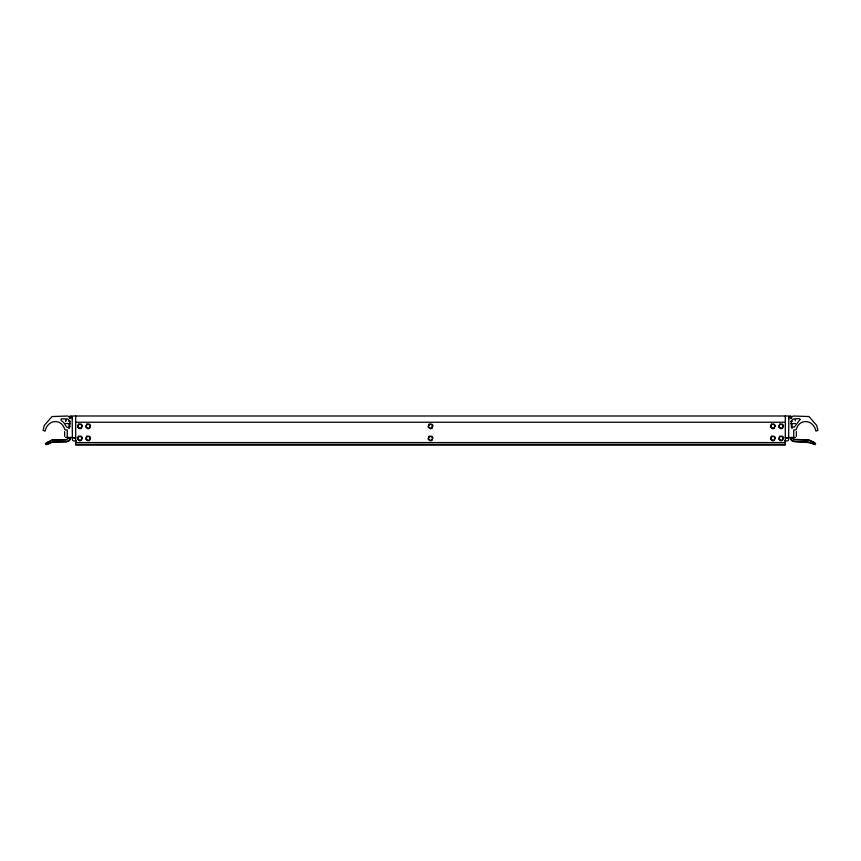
<?xml version="1.0" encoding="UTF-8"?>
<svg xmlns="http://www.w3.org/2000/svg" width="861" height="861" viewBox="0 0 861 861"><rect width="100%" height="100%" fill="white"/><g stroke="black" fill="none" stroke-linecap="round" stroke-linejoin="round"><path stroke-width="1.29" d="M72.399 418.952L72.163 416.81C70.182 416.38 69.117 419.985 70.085 415.992L790.915 415.992C791.883 419.985 790.818 416.38 788.837 416.81L788.601 418.952M795.198 419.705L795.198 420.9M70.451 437.958L69.827 439.928L66.76 441.704L52.478 441.93L45.859 444.663L45.407 443.555L52.037 439.993L66.222 439.767L68.202 438.626M72.163 417.94L72.399 437.625L67.276 437.625L67.276 429.94L65.124 429.94L63.703 426.852A9.342 9.342 0 0 0 58.021 421.944C51.649 420.071 46.16 425.151 45.106 431.135L43.082 430.425L44.342 425.356L52.047 416.541L67.545 416.024L68.902 416.552L69.935 418.737L70.516 416.81M70.451 438.583L69.149 440.832L66.803 441.693L52.607 442.037L47.118 444.556L47.441 443.361L46.386 442.748L49.055 441.553M431.555 428.078L432.599 426.27L431.555 424.451L429.467 424.462L428.412 426.27L429.467 428.089L431.555 428.078L432.599 426.27M50.089 441.069L52.144 440.1L66.426 439.756M70.419 421.33L68.74 421.33M75.693 422.245L785.307 422.245M65.554 423.526L70.322 423.526M790.678 423.526L795.446 423.526M72.399 437.356L75.144 438.023L75.693 437.076L74.929 438.12L72.518 437.592L72.399 439.454A1.464 1.464 0 0 0 73.863 440.918L76.457 440.918M788.601 437.356L785.856 438.023L785.307 437.076L786.061 438.12L788.482 437.592L788.601 439.454A1.464 1.464 0 0 1 787.137 440.918L784.543 440.918M65.554 437.442L72.399 437.442M788.601 437.442L795.446 437.442M75.693 442.565L785.307 442.565M75.693 444.394L785.307 444.394M790.581 421.33L792.26 421.33M793.185 439.25L808.856 440.1L814.614 442.748L815.593 443.555L815.141 444.663C807.833 441.176 799.6 442.554 791.851 440.832L790.549 438.583M811.998 443.533L808.522 441.93L794.24 441.704L791.173 439.928L790.549 437.958M792.798 438.626L794.778 439.767L808.963 439.993L814.614 442.748L813.559 443.361L813.882 444.556L813.15 444.093M788.837 417.94L788.601 437.625L793.724 437.625L793.724 429.94L795.876 429.94L797.297 426.852A9.342 9.342 0 0 1 802.979 421.944C809.351 420.071 814.84 425.151 815.894 431.135L817.918 430.425L816.658 425.356L808.953 416.541L793.455 416.024L792.098 416.552L791.065 418.737L790.484 416.81M796.36 431.619L796.36 436.312M791.991 423.526L791.991 428.584M785.307 416.024L785.307 445.126L75.693 445.126L75.693 416.024M69.009 423.526L69.009 428.584M64.64 431.619L64.64 436.312M65.802 419.705L65.737 421.19L65.802 419.705M800.138 419.393L794.348 427.099L791.377 427.282L791.162 421.416L793.099 418.984L799.083 418.586L800.138 419.393M69.838 426.636L69.074 427.68L66.652 427.099L63.671 422.428L61.088 420.405L61.249 418.812L67.901 418.984L69.838 421.416L69.838 426.636M78.868 424.441L77.813 426.26L78.868 428.068L80.956 428.057L81.999 426.249L80.956 424.441L78.868 424.441M78.868 436.516L77.813 438.335L78.868 440.154L80.956 440.143L81.999 438.335L80.956 436.516L78.868 436.527M87.101 424.441L86.057 426.26L87.101 428.068L89.2 428.057L90.244 426.249L89.2 424.441L87.101 424.441M87.101 436.516L86.057 438.335L87.101 440.154L89.2 440.143L90.244 438.335L89.2 436.516L87.101 436.527M429.467 436.538L428.412 438.357L429.467 440.165L431.555 440.165L432.599 438.346L431.555 436.538L429.467 436.549M771.822 424.441L770.778 426.26L771.822 428.068L773.91 428.057L774.954 426.249L773.91 424.441L771.822 424.441M771.822 436.516L770.778 438.335L771.822 440.154L773.91 440.143L774.954 438.335L773.91 436.516L771.822 436.527M780.055 424.441L779.011 426.26L780.055 428.068L782.154 428.057L783.198 426.249L782.154 424.441L780.055 424.441M780.055 436.516L779.011 438.335L780.055 440.154L782.154 440.143L783.198 438.335L782.154 436.516L780.055 436.527M78.416 424.225L77.501 427.056L79.901 428.8L81.386 428.315L82.301 425.495L81.386 424.225L78.416 424.225M86.66 424.225L85.734 427.056L88.145 428.8L89.619 428.315L90.545 425.495L89.619 424.225L86.66 424.225M78.416 436.312L77.501 439.142L79.901 440.886L81.386 440.401L82.301 437.571L81.386 436.312L78.416 436.312M86.66 436.312L85.734 439.142L88.145 440.886L89.619 440.401L90.545 437.571L89.619 436.312L86.66 436.312M429.015 424.247L428.1 427.067L430.5 428.821L431.985 428.337L432.9 425.506L431.985 424.247L429.015 424.247M429.015 436.333L428.1 439.153L430.5 440.897L431.985 440.423L432.9 437.592L431.985 436.333L429.015 436.333M771.37 424.225L770.455 427.056L772.855 428.8L774.34 428.315L775.255 425.495L774.34 424.225L771.37 424.225M779.614 424.225L778.688 427.056L781.099 428.8L782.584 428.315L783.499 425.495L782.584 424.225L779.614 424.225M771.37 436.312L770.455 439.142L772.855 440.886L774.34 440.401L775.255 437.571L774.34 436.312L771.37 436.312M779.614 436.312L778.688 439.142L781.099 440.886L782.584 440.401L783.499 437.571L782.584 436.312L779.614 436.312"/></g></svg>
